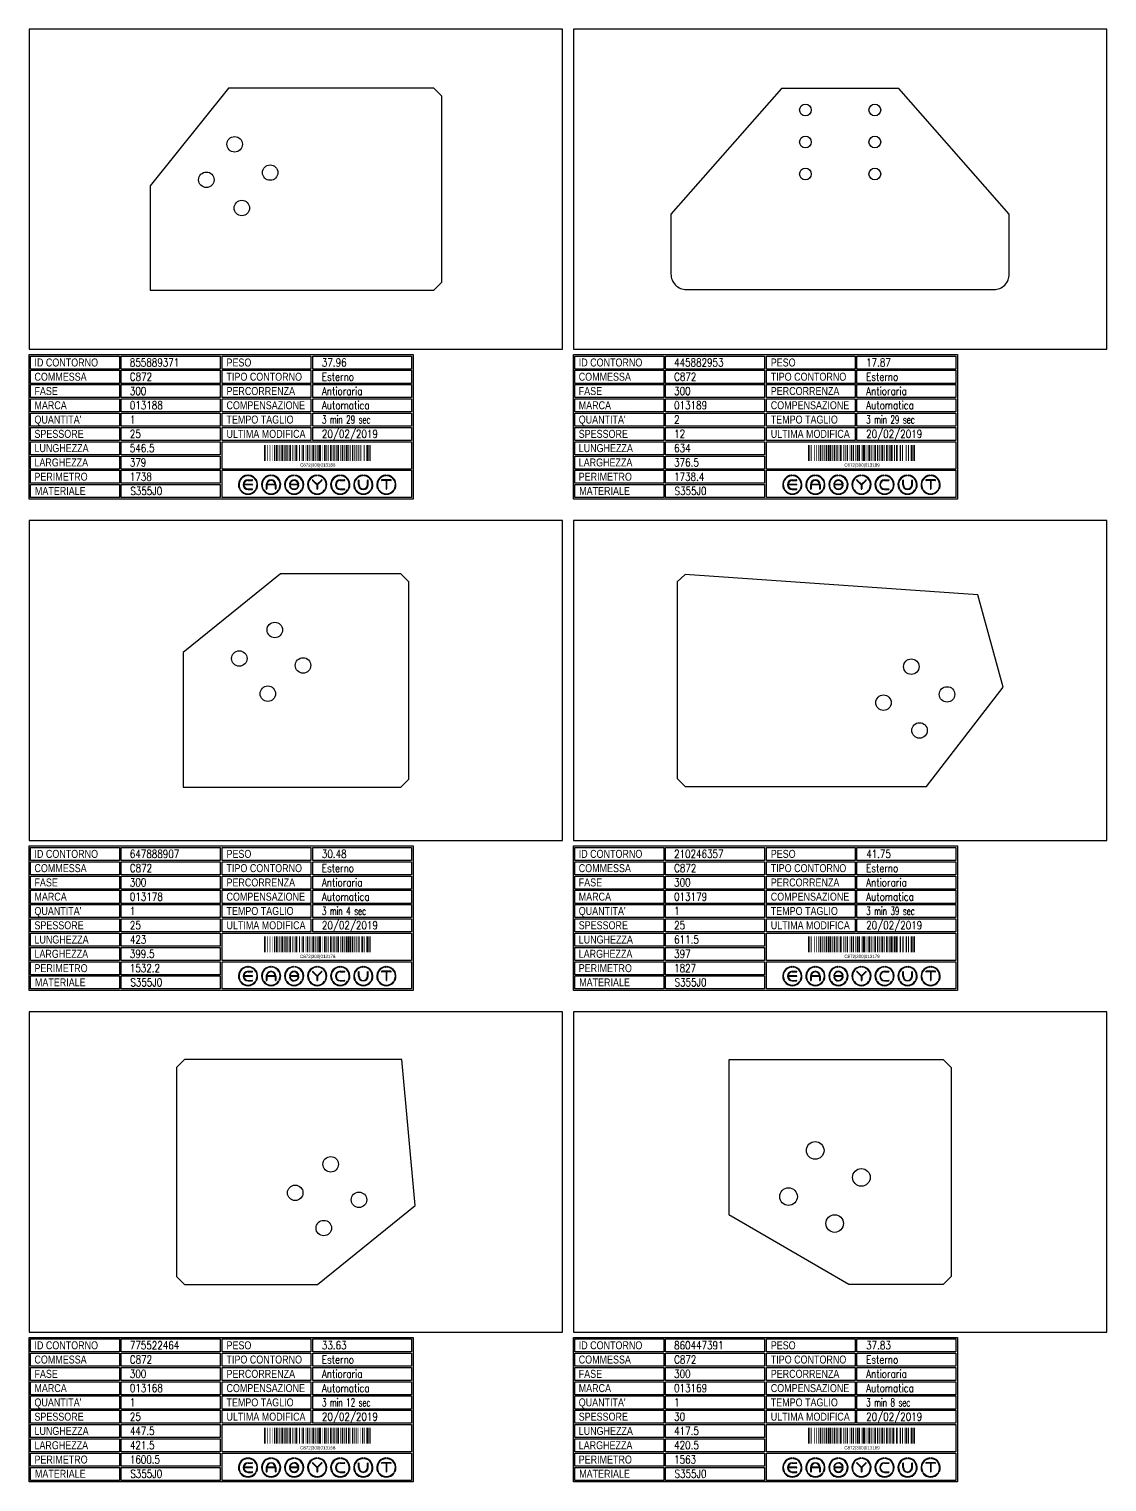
# Model space of a CAD drawing. Header units: millimetres. Extents: x 10000 to 55964, y 10000 to 31380.
# Drawn here: x 11020 to 13040, y 23131 to 25854 of the extents above; entities that cross this region are included whole.
import ezdxf
from ezdxf.enums import TextEntityAlignment as Align

# ---------------------------------------------------------------- set-up
doc = ezdxf.new("R2010")
doc.units = ezdxf.units.MM
doc.styles.add('EasyCutStyle', font='romans.shx', dxfattribs={"width": 0.8})
doc.styles.add('EasyCutStyle1', font='arial.ttf', dxfattribs={"width": 0.8})
doc.styles.get("Standard").update_dxf_attribs({"font": 'arial.ttf'})

# ---------------------------------------------------------------- blocks, each defined once
blk = doc.blocks.new('BlockShape01')
at = {"color": 253}
blk.add_lwpolyline([(0, 0), (720, 0), (720, -271), (0, -271)], close=True, dxfattribs=at)
at = {"color": 2}
for points in [[(3, -2.9), (169.3, -2.9), (169.3, -27.3), (3, -27.3)], [(3, -2.9), (169.3, -2.9), (169.3, -27.3), (3, -27.3)], [(361.9, -2.9), (528.3, -2.9), (528.3, -27.3), (361.9, -27.3)], [(3, -29.6), (169.3, -29.6), (169.3, -54), (3, -54)], [(361.9, -29.6), (528.3, -29.6), (528.3, -54), (361.9, -54)], [(3, -56.4), (169.3, -56.4), (169.3, -80.8), (3, -80.8)], [(361.9, -56.4), (528.3, -56.4), (528.3, -80.8), (361.9, -80.8)], [(3, -83.1), (169.3, -83.1), (169.3, -107.6), (3, -107.6)], [(361.9, -83.1), (528.3, -83.1), (528.3, -107.6), (361.9, -107.6)], [(3, -109.9), (169.3, -109.9), (169.3, -134.3), (3, -134.3)], [(361.9, -109.9), (528.3, -109.9), (528.3, -134.3), (361.9, -134.3)], [(3, -136.7), (169.3, -136.7), (169.3, -161.1), (3, -161.1)], [(361.9, -136.7), (528.3, -136.7), (528.3, -161.1), (361.9, -161.1)], [(3, -163.4), (169.3, -163.4), (169.3, -187.9), (3, -187.9)], [(3, -190.2), (169.3, -190.2), (169.3, -214.6), (3, -214.6)], [(3, -217), (169.3, -217), (169.3, -241.4), (3, -241.4)], [(3, -243.7), (169.3, -243.7), (169.3, -268.1), (3, -268.1)]]:
    blk.add_lwpolyline(points, close=True, dxfattribs=at)
at = {"color": 1}
for points in [[(172.7, -2.9), (358.1, -2.9), (358.1, -27.3), (172.7, -27.3)], [(531.6, -2.9), (717, -2.9), (717, -27.3), (531.6, -27.3)], [(172.7, -29.6), (358.1, -29.6), (358.1, -54), (172.7, -54)], [(531.6, -29.6), (717, -29.6), (717, -54), (531.6, -54)], [(172.7, -56.4), (358.1, -56.4), (358.1, -80.8), (172.7, -80.8)], [(531.6, -56.4), (717, -56.4), (717, -80.8), (531.6, -80.8)], [(172.7, -83.1), (358.1, -83.1), (358.1, -107.6), (172.7, -107.6)], [(531.6, -83.1), (717, -83.1), (717, -107.6), (531.6, -107.6)], [(172.7, -109.9), (358.1, -109.9), (358.1, -134.3), (172.7, -134.3)], [(531.6, -109.9), (717, -109.9), (717, -134.3), (531.6, -134.3)], [(172.7, -136.7), (358.1, -136.7), (358.1, -161.1), (172.7, -161.1)], [(531.6, -136.7), (717, -136.7), (717, -161.1), (531.6, -161.1)], [(172.7, -163.4), (358.1, -163.4), (358.1, -187.9), (172.7, -187.9)], [(172.7, -190.2), (358.1, -190.2), (358.1, -214.6), (172.7, -214.6)], [(361.9, -163.4), (717, -163.4), (717, -214.6), (361.9, -214.6)], [(172.7, -217), (358.1, -217), (358.1, -241.4), (172.7, -241.4)], [(361.9, -217), (717, -217), (717, -268.1), (361.9, -268.1)], [(172.7, -243.7), (358.1, -243.7), (358.1, -268.1), (172.7, -268.1)]]:
    blk.add_lwpolyline(points, close=True, dxfattribs=at)
at = {"color": 161, "style": 'EasyCutStyle1', "width": 0.8}
for s, p in [('ID CONTORNO', (10.1, -22.4)), ('PESO', (370, -22.4)), ('COMMESSA', (10.1, -49.1)), ('TIPO CONTORNO', (370, -49.1)), ('FASE', (10.1, -75.9)), ('PERCORRENZA', (370, -75.9)), ('MARCA', (10.1, -102.6)), ('COMPENSAZIONE', (370, -102.6)), ("QUANTITA'", (10.1, -129.4)), ('TEMPO TAGLIO', (370, -129.4)), ('SPESSORE', (10.1, -156.2)), ('ULTIMA MODIFICA', (370, -156.2)), ('LUNGHEZZA', (10.1, -182.9)), ('LARGHEZZA', (10.1, -209.7)), ('PERIMETRO', (10.1, -236.5)), ('MATERIALE', (11, -263.2))]:
    blk.add_text(s, height=15, dxfattribs=at).set_placement(p)
at = {"style": 'EasyCutStyle'}
for tag, p, width in [('IDSHAPE', (188.9, -22.4), 0.8), ('WEIGTHSHAPE', (548.8, -22.4), 0.8), ('ORDERSHAPE', (188.9, -49.1), 0.8), ('TYPESHAPE', (548.8, -49.1), 0.8), ('PHASESHAPE', (188.9, -75.9), 0.8), ('JOUSHAPE', (548.8, -75.9), 0.8), ('MKSHAPE', (188.9, -102.6), 0.8), ('COMPSHAPE', (548.8, -102.6), 0.8), ('QTASHAPE', (188.9, -129.4), 0.8), ('TIMECUTSHAPE', (548.8, -129.4), 0.65), ('TKSHAPE', (188.9, -156.2), 0.8), ('LASTMODIFYSHAPE', (548.8, -156.2), 0.8), ('LENGTHSHAPE', (188.9, -182.9), 0.8), ('HEIGHTSHAPE', (188.9, -209.7), 0.8), ('PERIMETERSHAPE', (188.9, -236.5), 0.8), ('MATSHAPE', (189.8, -263.2), 0.8)]:
    blk.add_attdef(tag, p, '', height=15, dxfattribs=dict(at, width=width))
blk = doc.blocks.new('Logo')
for color, points in [(140, [(-144.9, -7.2, -1), (-145.9, -7.6, -0.520567), (-131.2, 17.9, -1), (-131.1, 16.9, 0.520567)]), (256, [(-121.7, 0.5), (-137.5, 0.5, -0.394366), (-129.6, 7.9), (-121.7, 7.9, 1), (-121.7, 9), (-129.6, 9, 1), (-129.6, -9), (-121.7, -9, 1), (-121.7, -7.9), (-129.6, -7.9, -0.394366), (-137.5, -0.5), (-121.7, -0.5, 1)]), (140, [(-114.3, -7.2, 1), (-113.3, -7.6, 0.520567), (-128, 17.9, 0.916853), (-128.2, 16.9, 0.043377), (-128.1, 16.9, -0.520567)]), (140, [(-101.7, -7.2, -1), (-102.7, -7.6, -0.520567), (-88, 17.9, -1), (-87.9, 16.9, 0.520567)]), (140, [(-71.1, -7.2, 1), (-70.1, -7.6, 0.520567), (-84.8, 17.9, 1), (-84.9, 16.9, -0.520567)]), (140, [(-58.5, -7.2, -1), (-59.5, -7.6, -0.520567), (-44.8, 17.9, -1), (-44.7, 16.9, 0.520567)]), (256, [(-36.6, -0.5, -0.486114), (-35.5, -1.9, -0.776377), (-50.9, -2, 1), (-51.9, -2.3, 0.776377), (-34.5, -2.1, 0.486114), (-36.6, 0.5), (-49.8, 0.5, -0.486114), (-50.9, 1.9, -0.776377), (-35.5, 2, 1), (-34.5, 2.3, 0.776377), (-51.9, 2.1, 0.486114), (-49.8, -0.5)]), (140, [(-27.9, -7.2, 1), (-26.9, -7.6, 0.520567), (-41.6, 17.9, 1), (-41.7, 16.9, -0.520567)]), (140, [(-15.3, -7.2, -1), (-16.3, -7.6, -0.520567), (-1.6, 17.9, -1), (-1.5, 16.9, 0.520567)]), (256, [(0, 0.8), (-8.1, 8.8, 1), (-8.8, 8.1), (-0.5, -0.2), (-0.5, -7.9, 1), (0.5, -7.9), (0.5, -0.2), (8.8, 8.1, 1), (8.1, 8.8)]), (140, [(15.3, -7.2, 1), (16.3, -7.6, 0.520567), (1.6, 17.9, 1), (1.5, 16.9, -0.520567)]), (140, [(27.9, -7.2, -1), (26.9, -7.6, -0.520567), (41.6, 17.9, -1), (41.7, 16.9, 0.520567)]), (256, [(43.2, -9), (51.1, -9, 1), (51.1, -7.9), (43.2, -7.9, -1), (43.2, 7.9), (51.1, 7.9, 1), (51.1, 9), (43.2, 9, 1)]), (140, [(58.5, -7.2, 1), (59.5, -7.6, 0.520567), (44.8, 17.9, 1), (44.7, 16.9, -0.520567)]), (140, [(71.1, -7.2, -1), (70.1, -7.6, -0.520567), (84.8, 17.9, -1), (84.9, 16.9, 0.520567)]), (256, [(78.5, 0), (78.5, 7.9, 1), (77.4, 7.9), (77.4, 0, 1), (95.4, 0), (95.4, 7.9, 1), (94.3, 7.9), (94.3, 0, -1)]), (140, [(101.7, -7.2, 1), (102.7, -7.6, 0.520567), (88, 17.9, 1), (87.9, 16.9, -0.520567)]), (140, [(114.3, -7.2, -1), (113.3, -7.6, -0.520567), (128, 17.9, -1), (128.1, 16.9, 0.520567)]), (256, [(121.1, 9, 1), (121.1, 7.9), (129.1, 7.9), (129.1, -7.9, 1), (130.1, -7.9), (130.1, 7.9), (138.1, 7.9, 1), (138.1, 9)]), (140, [(144.9, -7.2, 1), (145.9, -7.6, 0.520567), (131.2, 17.9, 1), (131.1, 16.9, -0.520567)]), (140, [(-114.9, -10.3, 1), (-115.7, -9.7, -0.520567), (-143.5, -9.7, 1), (-144.3, -10.3, 0.520567)]), (140, [(-71.7, -10.3, 1), (-72.5, -9.7, -0.520567), (-100.3, -9.7, 1), (-101.1, -10.3, 0.520567)]), (140, [(-28.5, -10.3, 1), (-29.3, -9.7, -0.520567), (-57.1, -9.7, 1), (-57.9, -10.3, 0.520567)]), (140, [(14.7, -10.3, 1), (13.9, -9.7, -0.520567), (-13.9, -9.7, 1), (-14.7, -10.3, 0.520567)]), (140, [(57.9, -10.3, 1), (57.1, -9.7, -0.520567), (29.3, -9.7, 1), (28.5, -10.3, 0.520567)]), (140, [(101.1, -10.3, 1), (100.3, -9.7, -0.520567), (72.5, -9.7, 1), (71.7, -10.3, 0.520567)]), (140, [(144.3, -10.3, 1), (143.5, -9.7, -0.520567), (115.7, -9.7, 1), (114.9, -10.3, 0.520567)])]:
    blk.add_hatch(color=color).paths.add_polyline_path(points)
h = blk.add_hatch(color=256)
h.paths.add_polyline_path([(-78.5, -0.5), (-78.5, -7.9, 1), (-77.4, -7.9), (-77.4, 0, 1), (-95.4, 0), (-95.4, -7.9, 1), (-94.3, -7.9), (-94.3, -0.5)])
h.paths.add_polyline_path([(-94.3, 0.5, -0.933992), (-78.5, 0.5)], flags=16)
for p, q in [((-121.7, 0.5), (-137.5, 0.5)), ((-129.6, 9), (-121.7, 9)), ((-129.6, 7.9), (-121.7, 7.9)), ((-95.4, 0), (-95.4, -7.9)), ((-78.5, 0.5), (-94.3, 0.5)), ((-77.4, 0), (-77.4, -7.9)), ((-36.6, 0.5), (-49.8, 0.5)), ((-0.5, -0.2), (-8.8, 8.1)), ((0, 0.8), (-8.1, 8.8)), ((0, 0.8), (8.1, 8.8)), ((0.5, -0.2), (8.8, 8.1)), ((43.2, 9), (51.1, 9)), ((43.2, 7.9), (51.1, 7.9)), ((77.4, 0), (77.4, 7.9)), ((78.5, 0), (78.5, 7.9)), ((94.3, 0), (94.3, 7.9)), ((95.4, 0), (95.4, 7.9)), ((138.1, 9), (121.1, 9)), ((129.1, 7.9), (121.1, 7.9)), ((129.1, 7.9), (129.1, -7.9)), ((130.1, 7.9), (130.1, -7.9)), ((138.1, 7.9), (130.1, 7.9)), ((-121.7, -0.5), (-137.5, -0.5)), ((-129.6, -7.9), (-121.7, -7.9)), ((-129.6, -9), (-121.7, -9)), ((-94.3, -0.5), (-94.3, -7.9)), ((-78.5, -0.5), (-94.3, -0.5)), ((-78.5, -0.5), (-78.5, -7.9)), ((-36.6, -0.5), (-49.8, -0.5)), ((-0.5, -0.2), (-0.5, -7.9)), ((0.5, -0.2), (0.5, -7.9)), ((43.2, -7.9), (51.1, -7.9)), ((43.2, -9), (51.1, -9))]:
    blk.add_line(p, q)
at = {"color": 140}
for centre, radius, start, end in [((-129.6, 0), 18, 95, 205), ((-129.6, 0), 16.9, 95, 205), ((-131.1, 17.4), 0.54, 275, 95), ((-128.1, 17.4), 0.54, 85, 265), ((-129.6, 0), 16.9, 335, 85), ((-129.6, 0), 18, 335, 85), ((-86.4, 0), 18, 95, 205), ((-86.4, 0), 16.9, 95, 205), ((-87.9, 17.4), 0.54, 275, 95), ((-84.9, 17.4), 0.54, 85, 265), ((-86.4, 0), 16.9, 335, 85), ((-86.4, 0), 18, 335, 85), ((-43.2, 0), 18, 95, 205), ((-43.2, 0), 16.9, 95, 205), ((-44.7, 17.4), 0.54, 275, 95), ((-41.7, 17.4), 0.54, 85, 265), ((-43.2, 0), 16.9, 335, 85), ((-43.2, 0), 18, 335, 85), ((0, 0), 18, 95, 205), ((0, 0), 16.9, 95, 205), ((-1.5, 17.4), 0.54, 275, 95), ((1.5, 17.4), 0.54, 85, 265), ((0, 0), 16.9, 335, 85), ((0, 0), 18, 335, 85), ((43.2, 0), 18, 95, 205), ((43.2, 0), 16.9, 95, 205), ((41.7, 17.4), 0.54, 275, 95), ((44.7, 17.4), 0.54, 85, 265), ((43.2, 0), 16.9, 335, 85), ((43.2, 0), 18, 335, 85), ((86.4, 0), 18, 95, 205), ((86.4, 0), 16.9, 95, 205), ((84.9, 17.4), 0.54, 275, 95), ((87.9, 17.4), 0.54, 85, 265), ((86.4, 0), 16.9, 335, 85), ((86.4, 0), 18, 335, 85), ((129.6, 0), 18, 95, 205), ((129.6, 0), 16.9, 95, 205), ((128.1, 17.4), 0.54, 275, 95), ((131.1, 17.4), 0.54, 85, 265), ((129.6, 0), 16.9, 335, 85), ((129.6, 0), 18, 335, 85), ((-145.4, -7.4), 0.54, 205, 25), ((-143.9, -10), 0.54, 35, 215), ((-129.6, 0), 18, 215, 325), ((-129.6, 0), 16.9, 215, 325), ((-115.3, -10), 0.54, 325, 145), ((-113.8, -7.4), 0.54, 155, 335), ((-102.2, -7.4), 0.54, 205, 25), ((-100.7, -10), 0.54, 35, 215), ((-86.4, 0), 18, 215, 325), ((-86.4, 0), 16.9, 215, 325), ((-72.1, -10), 0.54, 325, 145), ((-70.6, -7.4), 0.54, 155, 335), ((-59, -7.4), 0.54, 205, 25), ((-57.5, -10), 0.54, 35, 215), ((-43.2, 0), 18, 215, 325), ((-43.2, 0), 16.9, 215, 325), ((-28.9, -10), 0.54, 325, 145), ((-27.4, -7.4), 0.54, 155, 335), ((-15.8, -7.4), 0.54, 205, 25), ((-14.3, -10), 0.54, 35, 215), ((0, 0), 18, 215, 325), ((0, 0), 16.9, 215, 325), ((14.3, -10), 0.54, 325, 145), ((15.8, -7.4), 0.54, 155, 335), ((27.4, -7.4), 0.54, 205, 25), ((28.9, -10), 0.54, 35, 215), ((43.2, 0), 18, 215, 325), ((43.2, 0), 16.9, 215, 325), ((57.5, -10), 0.54, 325, 145), ((59, -7.4), 0.54, 155, 335), ((70.6, -7.4), 0.54, 205, 25), ((72.1, -10), 0.54, 35, 215), ((86.4, 0), 18, 215, 325), ((86.4, 0), 16.9, 215, 325), ((100.7, -10), 0.54, 325, 145), ((102.2, -7.4), 0.54, 155, 335), ((113.8, -7.4), 0.54, 205, 25), ((115.3, -10), 0.54, 35, 215), ((129.6, 0), 18, 215, 325), ((129.6, 0), 16.9, 215, 325), ((143.9, -10), 0.54, 325, 145), ((145.4, -7.4), 0.54, 155, 335)]:
    blk.add_arc(centre, radius, start, end, dxfattribs=at)
for centre, radius, start, end in [((-129.6, 0), 9, 90, 270), ((-129.6, 0), 7.92, 90, 176.0904), ((-121.7, 8.5), 0.54, 270, 90), ((-121.7, 0), 0.54, 270, 90), ((-86.4, 0), 9, 0, 180), ((-86.4, 0), 7.92, 3.9096, 176.0904), ((-49.8, 1.6), 2.16, 166.2998, 270), ((-43.2, 0), 9, 15, 166.2998), ((-43.2, 0), 7.92, 15, 166.2998), ((-49.8, 1.6), 1.08, 166.2998, 270), ((-36.6, -1.6), 2.16, 346.2998, 90), ((-35, 2.2), 0.54, 195, 15), ((-8.5, 8.5), 0.54, 45, 225), ((8.5, 8.5), 0.54, 315, 135), ((43.2, 0), 9, 90, 270), ((43.2, 0), 7.92, 90, 270), ((51.1, 8.5), 0.54, 270, 90), ((77.9, 7.9), 0.54, 0, 180), ((86.4, 0), 9, 180, 0), ((86.4, 0), 7.92, 180, 0), ((94.9, 7.9), 0.54, 0, 180), ((121.1, 8.5), 0.54, 90, 270), ((138.1, 8.5), 0.54, 270, 90), ((-129.6, 0), 7.92, 183.9096, 270), ((-121.7, -8.5), 0.54, 270, 90), ((-94.9, -7.9), 0.54, 180, 0), ((-77.9, -7.9), 0.54, 180, 0), ((-51.4, -2.2), 0.54, 15, 195), ((-43.2, 0), 9, 195, 346.2998), ((-43.2, 0), 7.92, 195, 346.2998), ((-36.6, -1.6), 1.08, 346.2998, 90), ((0, -7.9), 0.54, 180, 0), ((51.1, -8.5), 0.54, 270, 90), ((129.6, -7.9), 0.54, 180, 0)]:
    blk.add_arc(centre, radius, start, end)
blk = doc.blocks.new('775522464_128', base_point=(263.75, -309.25))
at = {"linetype": 'Continuous'}
for points, const_width in [([(264.75, -309.25), (264.75, -279.25)], 2), ([(267.25, -309.25), (267.25, -279.25)], 1), ([(270.25, -309.25), (270.25, -279.25)], 1), ([(275.25, -309.25), (275.25, -279.25)], 1), ([(279.25, -309.25), (279.25, -279.25)], 1), ([(283.75, -309.25), (283.75, -279.25)], 2), ([(287.25, -309.25), (287.25, -279.25)], 3), ([(290.25, -309.25), (290.25, -279.25)], 1), ([(293.75, -309.25), (293.75, -279.25)], 2), ([(298.25, -309.25), (298.25, -279.25)], 3), ([(301.75, -309.25), (301.75, -279.25)], 2), ([(305.25, -309.25), (305.25, -279.25)], 3), ([(308.75, -309.25), (308.75, -279.25)], 2), ([(313.25, -309.25), (313.25, -279.25)], 3), ([(317.25, -309.25), (317.25, -279.25)], 1), ([(319.25, -309.25), (319.25, -279.25)], 1), ([(321.25, -309.25), (321.25, -279.25)], 1), ([(324.75, -309.25), (324.75, -279.25)], 4), ([(330.75, -309.25), (330.75, -279.25)], 2), ([(334.25, -309.25), (334.25, -279.25)], 1), ([(337.25, -309.25), (337.25, -279.25)], 3), ([(341.25, -309.25), (341.25, -279.25)], 1), ([(345.25, -309.25), (345.25, -279.25)], 3), ([(348.75, -309.25), (348.75, -279.25)], 2), ([(352.25, -309.25), (352.25, -279.25)], 1), ([(356.25, -309.25), (356.25, -279.25)], 3), ([(359.75, -309.25), (359.75, -279.25)], 2), ([(363.25, -309.25), (363.25, -279.25)], 1), ([(365.25, -309.25), (365.25, -279.25)], 1), ([(368.75, -309.25), (368.75, -279.25)], 4), ([(374.25, -309.25), (374.25, -279.25)], 1), ([(378.25, -309.25), (378.25, -279.25)], 3), ([(381.75, -309.25), (381.75, -279.25)], 2), ([(385.25, -309.25), (385.25, -279.25)], 1), ([(389.25, -309.25), (389.25, -279.25)], 3), ([(393.75, -309.25), (393.75, -279.25)], 2), ([(396.75, -309.25), (396.75, -279.25)], 2), ([(400.25, -309.25), (400.25, -279.25)], 1), ([(403.25, -309.25), (403.25, -279.25)], 3), ([(407.25, -309.25), (407.25, -279.25)], 1), ([(411.25, -309.25), (411.25, -279.25)], 3), ([(415.75, -309.25), (415.75, -279.25)], 2), ([(418.75, -309.25), (418.75, -279.25)], 2), ([(423.25, -309.25), (423.25, -279.25)], 3), ([(426.25, -309.25), (426.25, -279.25)], 1), ([(430.25, -309.25), (430.25, -279.25)], 3), ([(433.25, -309.25), (433.25, -279.25)], 1), ([(436.75, -309.25), (436.75, -279.25)], 2), ([(440.25, -309.25), (440.25, -279.25)], 1), ([(444.25, -309.25), (444.25, -279.25)], 1), ([(448.75, -309.25), (448.75, -279.25)], 2), ([(451.75, -309.25), (451.75, -279.25)], 2), ([(457.25, -309.25), (457.25, -279.25)], 3), ([(460.25, -309.25), (460.25, -279.25)], 1), ([(462.75, -309.25), (462.75, -279.25)], 2)]:
    blk.add_lwpolyline(points, dxfattribs=dict(at, const_width=const_width))
blk.add_text('C872|300|013168', height=6).set_placement((364.75, -319.75), align=Align.CENTER)
blk = doc.blocks.new('860447391_128', base_point=(248.75, -309.75))
at = {"linetype": 'Continuous'}
for points, const_width in [([(249.75, -309.75), (249.75, -279.75)], 2), ([(252.25, -309.75), (252.25, -279.75)], 1), ([(255.25, -309.75), (255.25, -279.75)], 1), ([(260.25, -309.75), (260.25, -279.75)], 1), ([(264.25, -309.75), (264.25, -279.75)], 1), ([(268.75, -309.75), (268.75, -279.75)], 2), ([(272.25, -309.75), (272.25, -279.75)], 3), ([(275.25, -309.75), (275.25, -279.75)], 1), ([(278.75, -309.75), (278.75, -279.75)], 2), ([(283.25, -309.75), (283.25, -279.75)], 3), ([(286.75, -309.75), (286.75, -279.75)], 2), ([(290.25, -309.75), (290.25, -279.75)], 3), ([(293.75, -309.75), (293.75, -279.75)], 2), ([(298.25, -309.75), (298.25, -279.75)], 3), ([(302.25, -309.75), (302.25, -279.75)], 1), ([(304.25, -309.75), (304.25, -279.75)], 1), ([(306.25, -309.75), (306.25, -279.75)], 1), ([(309.75, -309.75), (309.75, -279.75)], 4), ([(315.75, -309.75), (315.75, -279.75)], 2), ([(319.25, -309.75), (319.25, -279.75)], 1), ([(322.25, -309.75), (322.25, -279.75)], 3), ([(326.25, -309.75), (326.25, -279.75)], 1), ([(330.25, -309.75), (330.25, -279.75)], 3), ([(333.75, -309.75), (333.75, -279.75)], 2), ([(337.25, -309.75), (337.25, -279.75)], 1), ([(341.25, -309.75), (341.25, -279.75)], 3), ([(344.75, -309.75), (344.75, -279.75)], 2), ([(348.25, -309.75), (348.25, -279.75)], 1), ([(350.25, -309.75), (350.25, -279.75)], 1), ([(353.75, -309.75), (353.75, -279.75)], 4), ([(359.25, -309.75), (359.25, -279.75)], 1), ([(363.25, -309.75), (363.25, -279.75)], 3), ([(366.75, -309.75), (366.75, -279.75)], 2), ([(370.25, -309.75), (370.25, -279.75)], 1), ([(374.25, -309.75), (374.25, -279.75)], 3), ([(378.75, -309.75), (378.75, -279.75)], 2), ([(381.75, -309.75), (381.75, -279.75)], 2), ([(385.25, -309.75), (385.25, -279.75)], 1), ([(388.25, -309.75), (388.25, -279.75)], 3), ([(392.25, -309.75), (392.25, -279.75)], 1), ([(396.25, -309.75), (396.25, -279.75)], 3), ([(400.75, -309.75), (400.75, -279.75)], 2), ([(403.75, -309.75), (403.75, -279.75)], 2), ([(408.25, -309.75), (408.25, -279.75)], 3), ([(411.25, -309.75), (411.25, -279.75)], 1), ([(415.25, -309.75), (415.25, -279.75)], 3), ([(419.25, -309.75), (419.25, -279.75)], 1), ([(421.75, -309.75), (421.75, -279.75)], 2), ([(425.75, -309.75), (425.75, -279.75)], 2), ([(430.25, -309.75), (430.25, -279.75)], 1), ([(433.25, -309.75), (433.25, -279.75)], 3), ([(436.75, -309.75), (436.75, -279.75)], 2), ([(442.25, -309.75), (442.25, -279.75)], 3), ([(445.25, -309.75), (445.25, -279.75)], 1), ([(447.75, -309.75), (447.75, -279.75)], 2)]:
    blk.add_lwpolyline(points, dxfattribs=dict(at, const_width=const_width))
blk.add_text('C872|300|013169', height=6).set_placement((349.75, -320.25), align=Align.CENTER)
blk = doc.blocks.new('647888907_128', base_point=(251.5, -320.25))
at = {"linetype": 'Continuous'}
for points, const_width in [([(252.5, -320.25), (252.5, -290.25)], 2), ([(255, -320.25), (255, -290.25)], 1), ([(258, -320.25), (258, -290.25)], 1), ([(263, -320.25), (263, -290.25)], 1), ([(267, -320.25), (267, -290.25)], 1), ([(271.5, -320.25), (271.5, -290.25)], 2), ([(275, -320.25), (275, -290.25)], 3), ([(278, -320.25), (278, -290.25)], 1), ([(281.5, -320.25), (281.5, -290.25)], 2), ([(286, -320.25), (286, -290.25)], 3), ([(289.5, -320.25), (289.5, -290.25)], 2), ([(293, -320.25), (293, -290.25)], 3), ([(296.5, -320.25), (296.5, -290.25)], 2), ([(301, -320.25), (301, -290.25)], 3), ([(305, -320.25), (305, -290.25)], 1), ([(307, -320.25), (307, -290.25)], 1), ([(309, -320.25), (309, -290.25)], 1), ([(312.5, -320.25), (312.5, -290.25)], 4), ([(318.5, -320.25), (318.5, -290.25)], 2), ([(322, -320.25), (322, -290.25)], 1), ([(325, -320.25), (325, -290.25)], 3), ([(329, -320.25), (329, -290.25)], 1), ([(333, -320.25), (333, -290.25)], 3), ([(336.5, -320.25), (336.5, -290.25)], 2), ([(340, -320.25), (340, -290.25)], 1), ([(344, -320.25), (344, -290.25)], 3), ([(347.5, -320.25), (347.5, -290.25)], 2), ([(351, -320.25), (351, -290.25)], 1), ([(353, -320.25), (353, -290.25)], 1), ([(356.5, -320.25), (356.5, -290.25)], 4), ([(362, -320.25), (362, -290.25)], 1), ([(366, -320.25), (366, -290.25)], 3), ([(369.5, -320.25), (369.5, -290.25)], 2), ([(373, -320.25), (373, -290.25)], 1), ([(377, -320.25), (377, -290.25)], 3), ([(381.5, -320.25), (381.5, -290.25)], 2), ([(384.5, -320.25), (384.5, -290.25)], 2), ([(388, -320.25), (388, -290.25)], 1), ([(391, -320.25), (391, -290.25)], 3), ([(395, -320.25), (395, -290.25)], 1), ([(399, -320.25), (399, -290.25)], 3), ([(403.5, -320.25), (403.5, -290.25)], 2), ([(407, -320.25), (407, -290.25)], 3), ([(410.5, -320.25), (410.5, -290.25)], 2), ([(414, -320.25), (414, -290.25)], 3), ([(418, -320.25), (418, -290.25)], 3), ([(421, -320.25), (421, -290.25)], 1), ([(424.5, -320.25), (424.5, -290.25)], 2), ([(428.5, -320.25), (428.5, -290.25)], 2), ([(431, -320.25), (431, -290.25)], 1), ([(436, -320.25), (436, -290.25)], 3), ([(439.5, -320.25), (439.5, -290.25)], 2), ([(445, -320.25), (445, -290.25)], 3), ([(448, -320.25), (448, -290.25)], 1), ([(450.5, -320.25), (450.5, -290.25)], 2)]:
    blk.add_lwpolyline(points, dxfattribs=dict(at, const_width=const_width))
blk.add_text('C872|300|013178', height=6).set_placement((352.5, -330.75), align=Align.CENTER)
blk = doc.blocks.new('210246357_128', base_point=(345.75, -321.5))
at = {"linetype": 'Continuous'}
for points, const_width in [([(346.75, -321.5), (346.75, -291.5)], 2), ([(349.25, -321.5), (349.25, -291.5)], 1), ([(352.25, -321.5), (352.25, -291.5)], 1), ([(357.25, -321.5), (357.25, -291.5)], 1), ([(361.25, -321.5), (361.25, -291.5)], 1), ([(365.75, -321.5), (365.75, -291.5)], 2), ([(369.25, -321.5), (369.25, -291.5)], 3), ([(372.25, -321.5), (372.25, -291.5)], 1), ([(375.75, -321.5), (375.75, -291.5)], 2), ([(380.25, -321.5), (380.25, -291.5)], 3), ([(383.75, -321.5), (383.75, -291.5)], 2), ([(387.25, -321.5), (387.25, -291.5)], 3), ([(390.75, -321.5), (390.75, -291.5)], 2), ([(395.25, -321.5), (395.25, -291.5)], 3), ([(399.25, -321.5), (399.25, -291.5)], 1), ([(401.25, -321.5), (401.25, -291.5)], 1), ([(403.25, -321.5), (403.25, -291.5)], 1), ([(406.75, -321.5), (406.75, -291.5)], 4), ([(412.75, -321.5), (412.75, -291.5)], 2), ([(416.25, -321.5), (416.25, -291.5)], 1), ([(419.25, -321.5), (419.25, -291.5)], 3), ([(423.25, -321.5), (423.25, -291.5)], 1), ([(427.25, -321.5), (427.25, -291.5)], 3), ([(430.75, -321.5), (430.75, -291.5)], 2), ([(434.25, -321.5), (434.25, -291.5)], 1), ([(438.25, -321.5), (438.25, -291.5)], 3), ([(441.75, -321.5), (441.75, -291.5)], 2), ([(445.25, -321.5), (445.25, -291.5)], 1), ([(447.25, -321.5), (447.25, -291.5)], 1), ([(450.75, -321.5), (450.75, -291.5)], 4), ([(456.25, -321.5), (456.25, -291.5)], 1), ([(460.25, -321.5), (460.25, -291.5)], 3), ([(463.75, -321.5), (463.75, -291.5)], 2), ([(467.25, -321.5), (467.25, -291.5)], 1), ([(471.25, -321.5), (471.25, -291.5)], 3), ([(475.75, -321.5), (475.75, -291.5)], 2), ([(478.75, -321.5), (478.75, -291.5)], 2), ([(482.25, -321.5), (482.25, -291.5)], 1), ([(485.25, -321.5), (485.25, -291.5)], 3), ([(489.25, -321.5), (489.25, -291.5)], 1), ([(493.25, -321.5), (493.25, -291.5)], 3), ([(497.75, -321.5), (497.75, -291.5)], 2), ([(501.25, -321.5), (501.25, -291.5)], 3), ([(504.75, -321.5), (504.75, -291.5)], 2), ([(508.25, -321.5), (508.25, -291.5)], 3), ([(512.25, -321.5), (512.25, -291.5)], 3), ([(516.25, -321.5), (516.25, -291.5)], 1), ([(518.75, -321.5), (518.75, -291.5)], 2), ([(522.25, -321.5), (522.25, -291.5)], 1), ([(524.25, -321.5), (524.25, -291.5)], 1), ([(529.75, -321.5), (529.75, -291.5)], 2), ([(533.75, -321.5), (533.75, -291.5)], 2), ([(539.25, -321.5), (539.25, -291.5)], 3), ([(542.25, -321.5), (542.25, -291.5)], 1), ([(544.75, -321.5), (544.75, -291.5)], 2)]:
    blk.add_lwpolyline(points, dxfattribs=dict(at, const_width=const_width))
blk.add_text('C872|300|013179', height=6).set_placement((446.75, -332), align=Align.CENTER)
blk = doc.blocks.new('855889371_128', base_point=(313.25, -330.5))
at = {"linetype": 'Continuous'}
for points, const_width in [([(314.25, -330.5), (314.25, -300.5)], 2), ([(333.25, -330.5), (333.25, -300.5)], 2), ([(336.75, -330.5), (336.75, -300.5)], 3), ([(343.25, -330.5), (343.25, -300.5)], 2), ([(347.75, -330.5), (347.75, -300.5)], 3), ([(351.25, -330.5), (351.25, -300.5)], 2), ([(354.75, -330.5), (354.75, -300.5)], 3), ([(358.25, -330.5), (358.25, -300.5)], 2), ([(362.75, -330.5), (362.75, -300.5)], 3), ([(374.25, -330.5), (374.25, -300.5)], 4), ([(380.25, -330.5), (380.25, -300.5)], 2), ([(386.75, -330.5), (386.75, -300.5)], 3), ([(394.75, -330.5), (394.75, -300.5)], 3), ([(398.25, -330.5), (398.25, -300.5)], 2), ([(405.75, -330.5), (405.75, -300.5)], 3), ([(409.25, -330.5), (409.25, -300.5)], 2), ([(418.25, -330.5), (418.25, -300.5)], 4), ([(427.75, -330.5), (427.75, -300.5)], 3), ([(431.25, -330.5), (431.25, -300.5)], 2), ([(438.75, -330.5), (438.75, -300.5)], 3), ([(443.25, -330.5), (443.25, -300.5)], 2), ([(446.25, -330.5), (446.25, -300.5)], 2), ([(452.75, -330.5), (452.75, -300.5)], 3), ([(460.75, -330.5), (460.75, -300.5)], 3), ([(465.25, -330.5), (465.25, -300.5)], 2), ([(468.75, -330.5), (468.75, -300.5)], 3), ([(475.25, -330.5), (475.25, -300.5)], 2), ([(479.75, -330.5), (479.75, -300.5)], 3), ([(486.25, -330.5), (486.25, -300.5)], 2), ([(495.25, -330.5), (495.25, -300.5)], 2), ([(501.25, -330.5), (501.25, -300.5)], 2), ([(506.75, -330.5), (506.75, -300.5)], 3), ([(512.25, -330.5), (512.25, -300.5)], 2), ([(316.75, -330.5), (316.75, -300.5)], 1), ([(319.75, -330.5), (319.75, -300.5)], 1), ([(324.75, -330.5), (324.75, -300.5)], 1), ([(328.75, -330.5), (328.75, -300.5)], 1), ([(339.75, -330.5), (339.75, -300.5)], 1), ([(366.75, -330.5), (366.75, -300.5)], 1), ([(368.75, -330.5), (368.75, -300.5)], 1), ([(370.75, -330.5), (370.75, -300.5)], 1), ([(383.75, -330.5), (383.75, -300.5)], 1), ([(390.75, -330.5), (390.75, -300.5)], 1), ([(401.75, -330.5), (401.75, -300.5)], 1), ([(412.75, -330.5), (412.75, -300.5)], 1), ([(414.75, -330.5), (414.75, -300.5)], 1), ([(423.75, -330.5), (423.75, -300.5)], 1), ([(434.75, -330.5), (434.75, -300.5)], 1), ([(449.75, -330.5), (449.75, -300.5)], 1), ([(456.75, -330.5), (456.75, -300.5)], 1), ([(471.75, -330.5), (471.75, -300.5)], 1), ([(482.75, -330.5), (482.75, -300.5)], 1), ([(489.75, -330.5), (489.75, -300.5)], 1), ([(491.75, -330.5), (491.75, -300.5)], 1), ([(509.75, -330.5), (509.75, -300.5)], 1)]:
    blk.add_lwpolyline(points, dxfattribs=dict(at, const_width=const_width))
blk.add_text('C872|300|013188', height=6).set_placement((414.25, -341), align=Align.CENTER)
blk = doc.blocks.new('445882953_128', base_point=(357, -331.75))
at = {"linetype": 'Continuous'}
for points, const_width in [([(358, -331.75), (358, -301.75)], 2), ([(360.5, -331.75), (360.5, -301.75)], 1), ([(363.5, -331.75), (363.5, -301.75)], 1), ([(368.5, -331.75), (368.5, -301.75)], 1), ([(372.5, -331.75), (372.5, -301.75)], 1), ([(377, -331.75), (377, -301.75)], 2), ([(380.5, -331.75), (380.5, -301.75)], 3), ([(383.5, -331.75), (383.5, -301.75)], 1), ([(387, -331.75), (387, -301.75)], 2), ([(391.5, -331.75), (391.5, -301.75)], 3), ([(395, -331.75), (395, -301.75)], 2), ([(398.5, -331.75), (398.5, -301.75)], 3), ([(402, -331.75), (402, -301.75)], 2), ([(406.5, -331.75), (406.5, -301.75)], 3), ([(410.5, -331.75), (410.5, -301.75)], 1), ([(412.5, -331.75), (412.5, -301.75)], 1), ([(414.5, -331.75), (414.5, -301.75)], 1), ([(418, -331.75), (418, -301.75)], 4), ([(424, -331.75), (424, -301.75)], 2), ([(427.5, -331.75), (427.5, -301.75)], 1), ([(430.5, -331.75), (430.5, -301.75)], 3), ([(434.5, -331.75), (434.5, -301.75)], 1), ([(438.5, -331.75), (438.5, -301.75)], 3), ([(442, -331.75), (442, -301.75)], 2), ([(445.5, -331.75), (445.5, -301.75)], 1), ([(449.5, -331.75), (449.5, -301.75)], 3), ([(453, -331.75), (453, -301.75)], 2), ([(456.5, -331.75), (456.5, -301.75)], 1), ([(458.5, -331.75), (458.5, -301.75)], 1), ([(462, -331.75), (462, -301.75)], 4), ([(467.5, -331.75), (467.5, -301.75)], 1), ([(471.5, -331.75), (471.5, -301.75)], 3), ([(475, -331.75), (475, -301.75)], 2), ([(478.5, -331.75), (478.5, -301.75)], 1), ([(482.5, -331.75), (482.5, -301.75)], 3), ([(487, -331.75), (487, -301.75)], 2), ([(490, -331.75), (490, -301.75)], 2), ([(493.5, -331.75), (493.5, -301.75)], 1), ([(496.5, -331.75), (496.5, -301.75)], 3), ([(500.5, -331.75), (500.5, -301.75)], 1), ([(504.5, -331.75), (504.5, -301.75)], 3), ([(509, -331.75), (509, -301.75)], 2), ([(512.5, -331.75), (512.5, -301.75)], 3), ([(515.5, -331.75), (515.5, -301.75)], 1), ([(519, -331.75), (519, -301.75)], 2), ([(523.5, -331.75), (523.5, -301.75)], 3), ([(527.5, -331.75), (527.5, -301.75)], 1), ([(530, -331.75), (530, -301.75)], 2), ([(534, -331.75), (534, -301.75)], 2), ([(539.5, -331.75), (539.5, -301.75)], 1), ([(541.5, -331.75), (541.5, -301.75)], 1), ([(545, -331.75), (545, -301.75)], 2), ([(550.5, -331.75), (550.5, -301.75)], 3), ([(553.5, -331.75), (553.5, -301.75)], 1), ([(556, -331.75), (556, -301.75)], 2)]:
    blk.add_lwpolyline(points, dxfattribs=dict(at, const_width=const_width))
blk.add_text('C872|300|013189', height=6).set_placement((458, -342.25), align=Align.CENTER)

msp = doc.modelspace()

# ---------------------------------------------------------------- linework, layer by layer
for p, q in [((12020, 25854), (11020, 25854)), ((11020, 25854), (11020, 25254)), ((12020, 25254), (12020, 25854)), ((13040, 25854), (12040, 25854)), ((12040, 25854), (12040, 25254)), ((13040, 25254), (13040, 25854)), ((11020, 25254), (12020, 25254)), ((12040, 25254), (13040, 25254)), ((12020, 24933), (11020, 24933)), ((11020, 24933), (11020, 24333)), ((12020, 24333), (12020, 24933)), ((13040, 24933), (12040, 24933)), ((12040, 24933), (12040, 24333)), ((13040, 24333), (13040, 24933)), ((11020, 24333), (12020, 24333)), ((12040, 24333), (13040, 24333)), ((12020, 24012), (11020, 24012)), ((11020, 24012), (11020, 23412)), ((12020, 23412), (12020, 24012)), ((13040, 24012), (12040, 24012)), ((12040, 24012), (12040, 23412)), ((13040, 23412), (13040, 24012)), ((11020, 23412), (12020, 23412)), ((12040, 23412), (13040, 23412))]:
    msp.add_line(p, q)
at = {"color": 2}
for points in [[(11246.8, 25364.5), (11778.3, 25364.5), (11793.3, 25379.5), (11793.3, 25728.5), (11778.3, 25743.5), (11393.8, 25743.5), (11246.8, 25560)], [(11308.5, 24433.3), (11716.5, 24433.3), (11731.5, 24448.3), (11731.5, 24817.8), (11716.5, 24832.8), (11491.5, 24832.8), (11308.5, 24685.8)], [(12249.3, 24434.5), (12701.8, 24434.5), (12845.8, 24620.5), (12797.8, 24793.5), (12249.3, 24831.5), (12234.3, 24818), (12234.3, 24449.5)], [(11311.3, 23501.3), (11560.3, 23501.3), (11743.8, 23648.8), (11718.3, 23922.8), (11311.3, 23922.8), (11296.3, 23907.8), (11296.3, 23516.3)], [(12556.3, 23501.8), (12733.8, 23501.8), (12748.8, 23516.8), (12748.8, 23907.3), (12733.8, 23922.3), (12331.3, 23922.3), (12331.3, 23632.3)]]:
    msp.add_lwpolyline(points, close=True, dxfattribs=at)
msp.add_lwpolyline([(12828, 25365.8, 0.414214), (12857, 25394.8), (12857, 25507.3), (12650, 25742.3), (12430, 25742.3), (12223, 25507.3), (12223, 25394.8, 0.414214), (12252, 25365.8)], format="xyb", close=True, dxfattribs=at)
at = {"color": 4}
for centre, radius in [((12475, 25702.3), 11), ((12605, 25702.3), 11), ((11405.3, 25638), 14.5), ((12475, 25642.3), 11), ((12605, 25642.3), 11), ((11471.8, 25585), 14.5), ((11352.3, 25571.5), 14.5), ((12475, 25582.3), 11), ((12605, 25582.3), 11), ((11418.8, 25518.5), 14.5), ((11480.5, 24727.8), 14.5), ((11414, 24674.3), 14.5), ((11533.5, 24661.3), 14.5), ((12673.3, 24659), 14.5), ((11467.5, 24608.3), 14.5), ((12740.3, 24607), 14.5), ((12621.3, 24591.5), 14.5), ((12688.8, 24539.5), 14.5), ((12493.3, 23752.3), 16.5), ((11585.3, 23726.3), 14.5), ((12579.8, 23701.8), 16.5), ((11518.8, 23672.8), 14.5), ((11638.3, 23659.8), 14.5), ((12443.3, 23665.8), 16.5), ((11572.3, 23606.8), 14.5), ((12529.8, 23615.3), 16.5)]:
    msp.add_circle(centre, radius, dxfattribs=at)

# ---------------------------------------------------------------- block references
for p, values in [((11020, 25244), {'IDSHAPE': '855889371', 'ORDERSHAPE': 'C872', 'PHASESHAPE': '300', 'MKSHAPE': '013188', 'TKSHAPE': '25', 'LENGTHSHAPE': '546.5', 'HEIGHTSHAPE': '379', 'MATSHAPE': 'S355J0', 'LASTMODIFYSHAPE': '20/02/2019', 'PERIMETERSHAPE': '1738', 'WEIGTHSHAPE': '37.96', 'TYPESHAPE': 'Esterno', 'JOUSHAPE': 'Antioraria', 'COMPSHAPE': 'Automatica', 'TIMECUTSHAPE': '3 min 29 sec', 'QTASHAPE': '1'}), ((12040, 25244), {'IDSHAPE': '445882953', 'ORDERSHAPE': 'C872', 'PHASESHAPE': '300', 'MKSHAPE': '013189', 'TKSHAPE': '12', 'LENGTHSHAPE': '634', 'HEIGHTSHAPE': '376.5', 'MATSHAPE': 'S355J0', 'LASTMODIFYSHAPE': '20/02/2019', 'PERIMETERSHAPE': '1738.4', 'WEIGTHSHAPE': '17.87', 'TYPESHAPE': 'Esterno', 'JOUSHAPE': 'Antioraria', 'COMPSHAPE': 'Automatica', 'TIMECUTSHAPE': '3 min 29 sec', 'QTASHAPE': '2'}), ((11020, 24323), {'IDSHAPE': '647888907', 'ORDERSHAPE': 'C872', 'PHASESHAPE': '300', 'MKSHAPE': '013178', 'TKSHAPE': '25', 'LENGTHSHAPE': '423', 'HEIGHTSHAPE': '399.5', 'MATSHAPE': 'S355J0', 'LASTMODIFYSHAPE': '20/02/2019', 'PERIMETERSHAPE': '1532.2', 'WEIGTHSHAPE': '30.48', 'TYPESHAPE': 'Esterno', 'JOUSHAPE': 'Antioraria', 'COMPSHAPE': 'Automatica', 'TIMECUTSHAPE': '3 min 4 sec', 'QTASHAPE': '1'}), ((12040, 24323), {'IDSHAPE': '210246357', 'ORDERSHAPE': 'C872', 'PHASESHAPE': '300', 'MKSHAPE': '013179', 'TKSHAPE': '25', 'LENGTHSHAPE': '611.5', 'HEIGHTSHAPE': '397', 'MATSHAPE': 'S355J0', 'LASTMODIFYSHAPE': '20/02/2019', 'PERIMETERSHAPE': '1827', 'WEIGTHSHAPE': '41.75', 'TYPESHAPE': 'Esterno', 'JOUSHAPE': 'Antioraria', 'COMPSHAPE': 'Automatica', 'TIMECUTSHAPE': '3 min 39 sec', 'QTASHAPE': '1'}), ((11020, 23402), {'IDSHAPE': '775522464', 'ORDERSHAPE': 'C872', 'PHASESHAPE': '300', 'MKSHAPE': '013168', 'TKSHAPE': '25', 'LENGTHSHAPE': '447.5', 'HEIGHTSHAPE': '421.5', 'MATSHAPE': 'S355J0', 'LASTMODIFYSHAPE': '20/02/2019', 'PERIMETERSHAPE': '1600.5', 'WEIGTHSHAPE': '33.63', 'TYPESHAPE': 'Esterno', 'JOUSHAPE': 'Antioraria', 'COMPSHAPE': 'Automatica', 'TIMECUTSHAPE': '3 min 12 sec', 'QTASHAPE': '1'}), ((12040, 23402), {'IDSHAPE': '860447391', 'ORDERSHAPE': 'C872', 'PHASESHAPE': '300', 'MKSHAPE': '013169', 'TKSHAPE': '30', 'LENGTHSHAPE': '417.5', 'HEIGHTSHAPE': '420.5', 'MATSHAPE': 'S355J0', 'LASTMODIFYSHAPE': '20/02/2019', 'PERIMETERSHAPE': '1563', 'WEIGTHSHAPE': '37.83', 'TYPESHAPE': 'Esterno', 'JOUSHAPE': 'Antioraria', 'COMPSHAPE': 'Automatica', 'TIMECUTSHAPE': '3 min 8 sec', 'QTASHAPE': '1'})]:
    msp.add_blockref('BlockShape01', p).add_auto_attribs(values)
for name, p in [('855889371_128', (11460, 25044.5)), ('445882953_128', (12480, 25044.5)), ('Logo', (11560, 25000)), ('Logo', (12580, 25000)), ('647888907_128', (11460, 24123.5)), ('210246357_128', (12480, 24123.5)), ('Logo', (11560, 24079)), ('Logo', (12580, 24079)), ('775522464_128', (11460, 23202.5)), ('860447391_128', (12480, 23202.5)), ('Logo', (11560, 23158)), ('Logo', (12580, 23158))]:
    msp.add_blockref(name, p)

doc.saveas('drawing.dxf')
